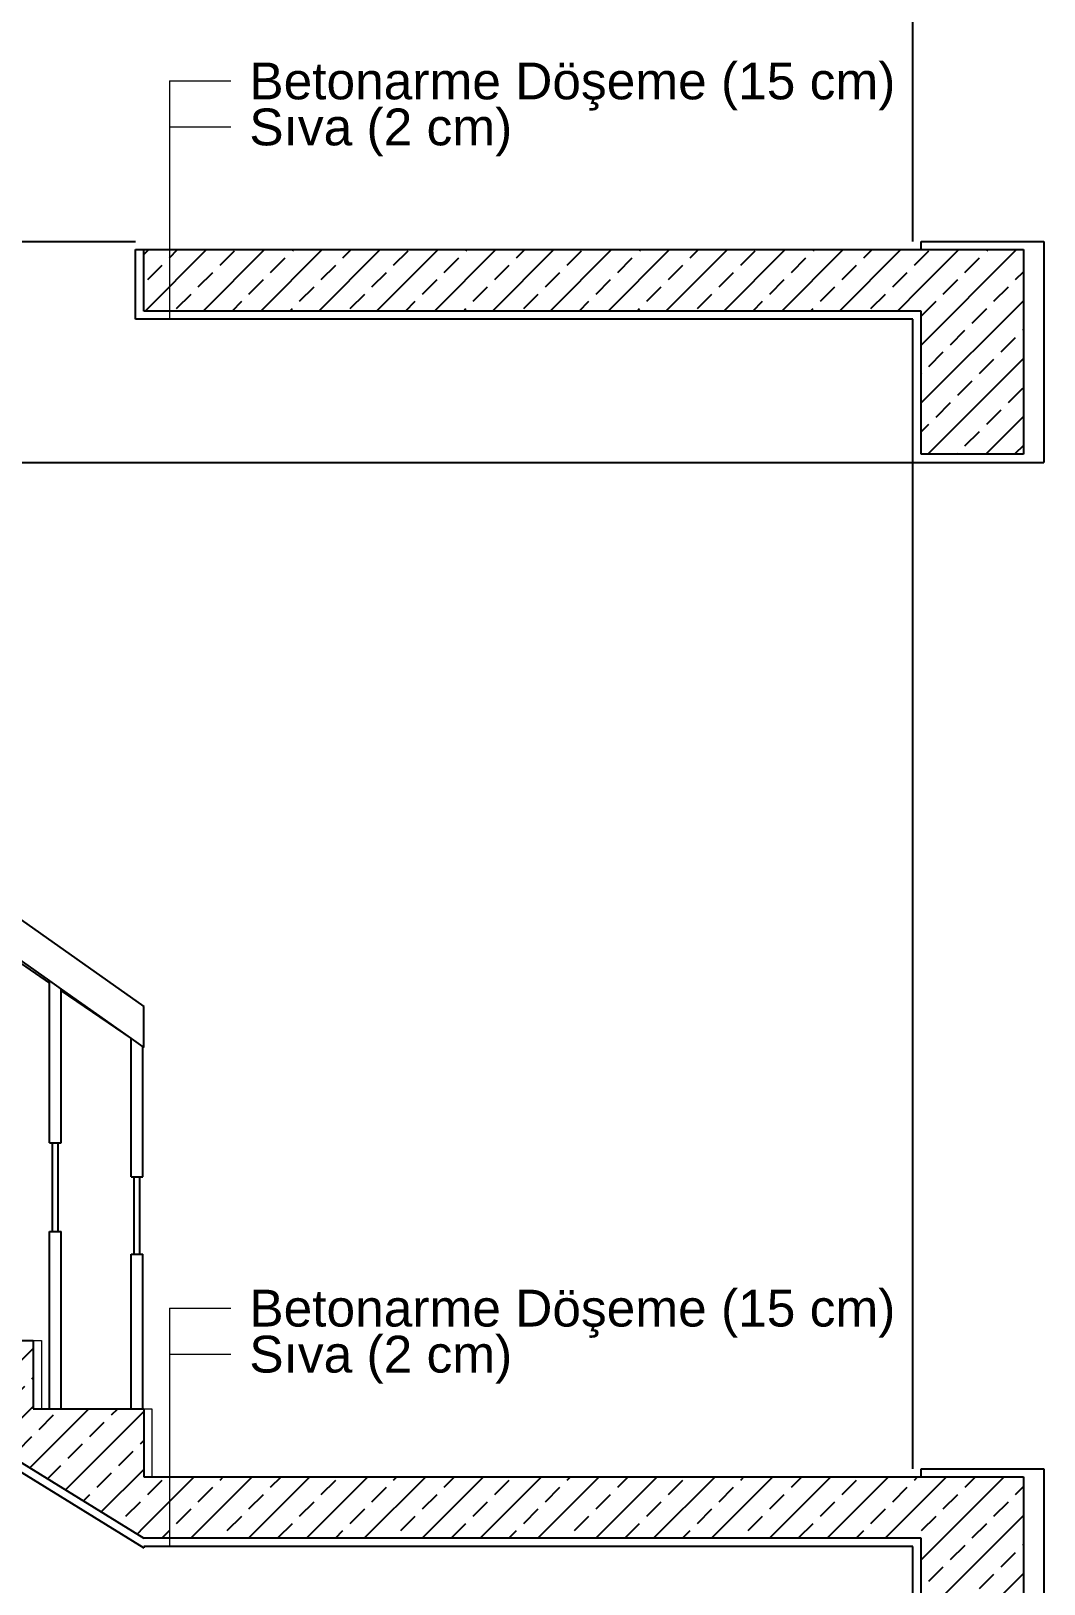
# Model space of a CAD drawing. Header units: millimetres. Extents: x 2232 to 85269, y -3593 to 5869.
# Drawn here: x 77129.2 to 77376.8, y 2981.6 to 3361.2 of the extents above; entities that cross this region are included whole.
import ezdxf

# ---------------------------------------------------------------- set-up
doc = ezdxf.new("R2010")
doc.units = ezdxf.units.MM
doc.layers.add('Standart', color=7, linetype='Continuous')
doc.styles.add('arial_1_18', font='arial.ttf', dxfattribs={"height": 0.2})
pattern_1 = [(45, (0, 0), (-7.07107, 7.07107), []), (45, (7.071, 0), (-7.07107, 7.07107), [5, -2.5])]

# ---------------------------------------------------------------- blocks, each defined once
blk = doc.blocks.new('IDE567Entity8291')
at = {"layer": 'Standart', "color": 173, "linetype": 'Continuous', "lineweight": 5}
for points in [[(1131.29, 1391.25), (1131.29, 1333)], [(1131.29, 1391.25), (1146.29, 1391.25)], [(1131.29, 1380), (1146.29, 1380)]]:
    blk.add_lwpolyline(points, dxfattribs=at)
at = {"layer": 'Standart', "color": 173, "linetype": 'Continuous', "lineweight": 5, "style": 'arial_1_18'}
for s, p in [('Betonarme Döşeme (15 cm)', (1150.79, 1386.75)), ('Sıva (2 cm)', (1150.79, 1375.5))]:
    blk.add_text(s, height=9, dxfattribs=at).set_placement(p)
blk = doc.blocks.new('IDE567Entity8296')
at = {"layer": 'Standart', "color": 173, "linetype": 'Continuous', "lineweight": 5}
for points in [[(1131.29, 1091.25), (1131.29, 1033)], [(1131.29, 1091.25), (1146.29, 1091.25)], [(1131.29, 1080), (1146.29, 1080)]]:
    blk.add_lwpolyline(points, dxfattribs=at)
at = {"layer": 'Standart', "color": 173, "linetype": 'Continuous', "lineweight": 5, "style": 'arial_1_18'}
for s, p in [('Betonarme Döşeme (15 cm)', (1150.79, 1086.75)), ('Sıva (2 cm)', (1150.79, 1075.5))]:
    blk.add_text(s, height=9, dxfattribs=at).set_placement(p)
blk = doc.blocks.new('IDE567Entity8317')
at = {"layer": 'Standart', "linetype": 'Continuous', "lineweight": -3}
h = blk.add_hatch(dxfattribs=at)
h.set_pattern_fill('ANSI33', color=171, scale=40, style=0)
h.set_pattern_definition(pattern_1)
h.paths.add_polyline_path([(1340, 1300), (1315, 1300), (1315, 1350), (1340, 1350)])
blk = doc.blocks.new('IDE567Entity8318')
at = {"layer": 'Standart', "linetype": 'Continuous', "lineweight": -3}
h = blk.add_hatch(dxfattribs=at)
h.set_pattern_fill('ANSI33', color=171, scale=40, style=0)
h.set_pattern_definition(pattern_1)
h.paths.add_polyline_path([(1315, 1335), (1125, 1335), (1125, 1350), (1315, 1350)])
blk = doc.blocks.new('IDE567Entity8321')
at = {"layer": 'Standart', "linetype": 'Continuous', "lineweight": -3}
h = blk.add_hatch(dxfattribs=at)
h.set_pattern_fill('ANSI33', color=171, scale=40, style=0)
h.set_pattern_definition(pattern_1)
h.paths.add_polyline_path([(936, 1166.67), (963, 1166.67), (963, 1150), (990, 1150), (990, 1133.33), (1017, 1133.33), (1017, 1116.67), (1044, 1116.67), (1044, 1100), (1071, 1100), (1071, 1083.33), (1098, 1083.33), (1098, 1066.67), (1125, 1066.67), (1125, 1035), (909, 1168.33), (909, 1183.33), (936, 1183.33)])
blk = doc.blocks.new('IDE567Entity8330')
at = {"layer": 'Standart', "linetype": 'Continuous', "lineweight": -3}
h = blk.add_hatch(dxfattribs=at)
h.set_pattern_fill('ANSI33', color=171, scale=40, style=0)
h.set_pattern_definition(pattern_1)
h.paths.add_polyline_path([(1340, 1000), (1315, 1000), (1315, 1050), (1340, 1050)])
blk = doc.blocks.new('IDE567Entity8331')
at = {"layer": 'Standart', "linetype": 'Continuous', "lineweight": -3}
h = blk.add_hatch(dxfattribs=at)
h.set_pattern_fill('ANSI33', color=171, scale=40, style=0)
h.set_pattern_definition(pattern_1)
h.paths.add_polyline_path([(1315, 1035), (1125, 1035), (1125, 1050), (1315, 1050)])
blk = doc.blocks.new('IDE567Entity8384')
at = {"layer": 'Standart', "color": 159, "linetype": 'Continuous', "lineweight": -3}
blk.add_lwpolyline([(1313, 1352), (1313, 1488)], dxfattribs=at)
blk = doc.blocks.new('IDE567Entity8401')
at = {"layer": 'Standart', "color": 159, "linetype": 'Continuous', "lineweight": -3}
blk.add_lwpolyline([(790, 1352), (1123, 1352)], dxfattribs=at)
blk = doc.blocks.new('IDE567Entity8406')
at = {"layer": 'Standart', "color": 159, "linetype": 'Continuous', "lineweight": -3}
blk.add_lwpolyline([(1313, 1052), (1313, 1298)], dxfattribs=at)
blk = doc.blocks.new('IDE567Entity8421')
at = {"layer": 'Standart', "color": 134, "linetype": 'Continuous', "lineweight": -3}
blk.add_lwpolyline([(1121.94, 1066.67), (1121.94, 1104.46)], dxfattribs=at)
blk = doc.blocks.new('IDE567Entity8422')
at = {"layer": 'Standart', "color": 134, "linetype": 'Continuous', "lineweight": -3}
blk.add_lwpolyline([(1122.65, 1104.46), (1122.65, 1123.35)], dxfattribs=at)
blk = doc.blocks.new('IDE567Entity8423')
at = {"layer": 'Standart', "color": 134, "linetype": 'Continuous', "lineweight": -3}
blk.add_lwpolyline([(1121.94, 1123.35), (1121.94, 1157.16)], dxfattribs=at)
blk = doc.blocks.new('IDE567Entity8424')
at = {"layer": 'Standart', "color": 134, "linetype": 'Continuous', "lineweight": -3}
blk.add_lwpolyline([(1121.94, 1104.46), (1122.65, 1104.46)], dxfattribs=at)
blk = doc.blocks.new('IDE567Entity8425')
at = {"layer": 'Standart', "color": 134, "linetype": 'Continuous', "lineweight": -3}
blk.add_lwpolyline([(1124.77, 1066.67), (1124.77, 1104.46)], dxfattribs=at)
blk = doc.blocks.new('IDE567Entity8426')
at = {"layer": 'Standart', "color": 134, "linetype": 'Continuous', "lineweight": -3}
blk.add_lwpolyline([(1124.06, 1104.46), (1124.06, 1123.35)], dxfattribs=at)
blk = doc.blocks.new('IDE567Entity8427')
at = {"layer": 'Standart', "color": 134, "linetype": 'Continuous', "lineweight": -3}
blk.add_lwpolyline([(1121.94, 1123.35), (1122.65, 1123.35)], dxfattribs=at)
blk = doc.blocks.new('IDE567Entity8428')
at = {"layer": 'Standart', "color": 134, "linetype": 'Continuous', "lineweight": -3}
blk.add_lwpolyline([(1124.77, 1123.35), (1124.77, 1155.16)], dxfattribs=at)
blk = doc.blocks.new('IDE567Entity8429')
at = {"layer": 'Standart', "color": 134, "linetype": 'Continuous', "lineweight": -3}
blk.add_lwpolyline([(1101.99, 1066.67), (1101.99, 1110)], dxfattribs=at)
blk = doc.blocks.new('IDE567Entity8430')
at = {"layer": 'Standart', "color": 134, "linetype": 'Continuous', "lineweight": -3}
blk.add_lwpolyline([(1102.69, 1110), (1102.69, 1131.67)], dxfattribs=at)
blk = doc.blocks.new('IDE567Entity8431')
at = {"layer": 'Standart', "color": 134, "linetype": 'Continuous', "lineweight": -3}
blk.add_lwpolyline([(1101.99, 1131.67), (1101.99, 1170.72)], dxfattribs=at)
blk = doc.blocks.new('IDE567Entity8432')
at = {"layer": 'Standart', "color": 134, "linetype": 'Continuous', "lineweight": -3}
blk.add_lwpolyline([(1101.99, 1110), (1102.69, 1110)], dxfattribs=at)
blk = doc.blocks.new('IDE567Entity8433')
at = {"layer": 'Standart', "color": 134, "linetype": 'Continuous', "lineweight": -3}
blk.add_lwpolyline([(1104.81, 1066.67), (1104.81, 1110)], dxfattribs=at)
blk = doc.blocks.new('IDE567Entity8434')
at = {"layer": 'Standart', "color": 134, "linetype": 'Continuous', "lineweight": -3}
blk.add_lwpolyline([(1104.11, 1110), (1104.11, 1131.67)], dxfattribs=at)
blk = doc.blocks.new('IDE567Entity8435')
at = {"layer": 'Standart', "color": 134, "linetype": 'Continuous', "lineweight": -3}
blk.add_lwpolyline([(1101.99, 1131.67), (1102.69, 1131.67)], dxfattribs=at)
blk = doc.blocks.new('IDE567Entity8436')
at = {"layer": 'Standart', "color": 134, "linetype": 'Continuous', "lineweight": -3}
blk.add_lwpolyline([(1104.81, 1131.67), (1104.81, 1168.79)], dxfattribs=at)
blk = doc.blocks.new('IDE567Entity8522')
at = {"layer": 'Standart', "color": 134, "linetype": 'Continuous', "lineweight": -3}
blk.add_lwpolyline([(1083.21, 1183.55), (1101.99, 1170.72)], dxfattribs=at)
blk = doc.blocks.new('IDE567Entity8523')
at = {"layer": 'Standart', "color": 134, "linetype": 'Continuous', "lineweight": -3}
blk.add_lwpolyline([(1104.81, 1168.79), (1121.94, 1157.16)], dxfattribs=at)
blk = doc.blocks.new('IDE567Entity8525')
at = {"layer": 'Standart', "color": 134, "linetype": 'Continuous', "lineweight": -3}
blk.add_lwpolyline([(1125, 1155), (1125, 1165)], dxfattribs=at)
blk = doc.blocks.new('IDE567Entity9336')
at = {"layer": 'Standart', "color": 159, "linetype": 'Continuous', "lineweight": -3}
blk.add_lwpolyline([(1315, 1300), (1315, 1335)], dxfattribs=at)
blk = doc.blocks.new('IDE567Entity9337')
at = {"layer": 'Standart', "color": 159, "linetype": 'Continuous', "lineweight": -3}
blk.add_lwpolyline([(1340, 1300), (1315, 1300)], dxfattribs=at)
blk = doc.blocks.new('IDE567Entity9338')
at = {"layer": 'Standart', "color": 159, "linetype": 'Continuous', "lineweight": -3}
blk.add_lwpolyline([(1340, 1350), (1340, 1300)], dxfattribs=at)
blk = doc.blocks.new('IDE567Entity9339')
at = {"layer": 'Standart', "color": 159, "linetype": 'Continuous', "lineweight": -3}
blk.add_lwpolyline([(1315, 1350), (1340, 1350)], dxfattribs=at)
blk = doc.blocks.new('IDE567Entity9340')
at = {"layer": 'Standart', "color": 159, "linetype": 'Continuous', "lineweight": -3}
blk.add_lwpolyline([(1125, 1335), (1125, 1350)], dxfattribs=at)
blk = doc.blocks.new('IDE567Entity9341')
at = {"layer": 'Standart', "color": 159, "linetype": 'Continuous', "lineweight": -3}
blk.add_lwpolyline([(1315, 1335), (1125, 1335)], dxfattribs=at)
blk = doc.blocks.new('IDE567Entity9342')
at = {"layer": 'Standart', "color": 159, "linetype": 'Continuous', "lineweight": -3}
blk.add_lwpolyline([(1125, 1350), (1315, 1350)], dxfattribs=at)
blk = doc.blocks.new('IDE567Entity9363')
at = {"layer": 'Standart', "color": 159, "linetype": 'Continuous', "lineweight": -3}
blk.add_lwpolyline([(1098, 1083.33), (1098, 1066.67)], dxfattribs=at)
blk = doc.blocks.new('IDE567Entity9366')
at = {"layer": 'Standart', "color": 159, "linetype": 'Continuous', "lineweight": -3}
blk.add_lwpolyline([(1125, 1066.67), (1125, 1050)], dxfattribs=at)
blk = doc.blocks.new('IDE567Entity9367')
at = {"layer": 'Standart', "color": 159, "linetype": 'Continuous', "lineweight": -3}
blk.add_lwpolyline([(1098, 1066.67), (1100, 1066.67)], dxfattribs=at)
blk = doc.blocks.new('IDE567Entity9368')
at = {"layer": 'Standart', "color": 159, "linetype": 'Continuous', "lineweight": -3}
blk.add_lwpolyline([(1100, 1066.67), (1101.99, 1066.67)], dxfattribs=at)
blk = doc.blocks.new('IDE567Entity9369')
at = {"layer": 'Standart', "color": 159, "linetype": 'Continuous', "lineweight": -3}
blk.add_lwpolyline([(882, 1185), (1125, 1035)], dxfattribs=at)
blk = doc.blocks.new('IDE567Entity9390')
at = {"layer": 'Standart', "color": 159, "linetype": 'Continuous', "lineweight": -3}
blk.add_lwpolyline([(1315, 1000), (1315, 1035)], dxfattribs=at)
blk = doc.blocks.new('IDE567Entity9392')
at = {"layer": 'Standart', "color": 159, "linetype": 'Continuous', "lineweight": -3}
blk.add_lwpolyline([(1340, 1050), (1340, 1000)], dxfattribs=at)
blk = doc.blocks.new('IDE567Entity9393')
at = {"layer": 'Standart', "color": 159, "linetype": 'Continuous', "lineweight": -3}
blk.add_lwpolyline([(1315, 1050), (1340, 1050)], dxfattribs=at)
blk = doc.blocks.new('IDE567Entity9394')
at = {"layer": 'Standart', "color": 159, "linetype": 'Continuous', "lineweight": -3}
blk.add_lwpolyline([(1315, 1035), (1125, 1035)], dxfattribs=at)
blk = doc.blocks.new('IDE567Entity9395')
at = {"layer": 'Standart', "color": 159, "linetype": 'Continuous', "lineweight": -3}
blk.add_lwpolyline([(1125, 1050), (1127, 1050)], dxfattribs=at)
blk = doc.blocks.new('IDE567Entity9396')
at = {"layer": 'Standart', "color": 159, "linetype": 'Continuous', "lineweight": -3}
blk.add_lwpolyline([(1127, 1050), (1315, 1050)], dxfattribs=at)
blk = doc.blocks.new('IDE567Entity9681')
at = {"layer": 'Standart', "color": 163, "linetype": 'Continuous', "lineweight": 5}
blk.add_lwpolyline([(1125, 1066.67), (1127, 1066.67)], dxfattribs=at)
blk = doc.blocks.new('IDE567Entity9682')
at = {"layer": 'Standart', "color": 163, "linetype": 'Continuous', "lineweight": 5}
blk.add_lwpolyline([(1127, 1066.67), (1127, 1050)], dxfattribs=at)
blk = doc.blocks.new('IDE567Entity9683')
at = {"layer": 'Standart', "color": 163, "linetype": 'Continuous', "lineweight": 5}
blk.add_lwpolyline([(1098, 1083.33), (1100, 1083.33)], dxfattribs=at)
blk = doc.blocks.new('IDE567Entity9684')
at = {"layer": 'Standart', "color": 163, "linetype": 'Continuous', "lineweight": 5}
blk.add_lwpolyline([(1100, 1083.33), (1100, 1066.67)], dxfattribs=at)
blk = doc.blocks.new('IDE567Entity9844')
at = {"layer": 'Standart', "color": 11, "linetype": 'Continuous', "lineweight": -3}
blk.add_lwpolyline([(1313, 1298), (1345, 1298)], dxfattribs=at)
blk = doc.blocks.new('IDE567Entity9845')
at = {"layer": 'Standart', "color": 11, "linetype": 'Continuous', "lineweight": -3}
blk.add_lwpolyline([(1313, 1298), (1313, 1333)], dxfattribs=at)
blk = doc.blocks.new('IDE567Entity9846')
at = {"layer": 'Standart', "color": 11, "linetype": 'Continuous', "lineweight": -3}
blk.add_lwpolyline([(1313, 1333), (1123, 1333)], dxfattribs=at)
blk = doc.blocks.new('IDE567Entity9847')
at = {"layer": 'Standart', "color": 11, "linetype": 'Continuous', "lineweight": -3}
blk.add_lwpolyline([(1123, 1333), (1123, 1350)], dxfattribs=at)
blk = doc.blocks.new('IDE567Entity9848')
at = {"layer": 'Standart', "color": 11, "linetype": 'Continuous', "lineweight": -3}
blk.add_lwpolyline([(1123, 1350), (1125, 1350)], dxfattribs=at)
blk = doc.blocks.new('IDE567Entity9849')
at = {"layer": 'Standart', "color": 11, "linetype": 'Continuous', "lineweight": -3}
blk.add_lwpolyline([(1315, 1350), (1315, 1352)], dxfattribs=at)
blk = doc.blocks.new('IDE567Entity9850')
at = {"layer": 'Standart', "color": 11, "linetype": 'Continuous', "lineweight": -3}
blk.add_lwpolyline([(1315, 1352), (1345, 1352)], dxfattribs=at)
blk = doc.blocks.new('IDE567Entity9851')
at = {"layer": 'Standart', "color": 11, "linetype": 'Continuous', "lineweight": -3}
blk.add_lwpolyline([(1345, 1352), (1345, 1298)], dxfattribs=at)
blk = doc.blocks.new('IDE567Entity9888')
at = {"layer": 'Standart', "color": 11, "linetype": 'Continuous', "lineweight": -3}
blk.add_lwpolyline([(1315, 1050), (1315, 1052)], dxfattribs=at)
blk = doc.blocks.new('IDE567Entity9889')
at = {"layer": 'Standart', "color": 11, "linetype": 'Continuous', "lineweight": -3}
blk.add_lwpolyline([(1315, 1052), (1345, 1052)], dxfattribs=at)
blk = doc.blocks.new('IDE567Entity9890')
at = {"layer": 'Standart', "color": 11, "linetype": 'Continuous', "lineweight": -3}
blk.add_lwpolyline([(1345, 1052), (1345, 998)], dxfattribs=at)
blk = doc.blocks.new('IDE567Entity9892')
at = {"layer": 'Standart', "color": 11, "linetype": 'Continuous', "lineweight": -3}
blk.add_lwpolyline([(1313, 998), (1313, 1033)], dxfattribs=at)
blk = doc.blocks.new('IDE567Entity9893')
at = {"layer": 'Standart', "color": 11, "linetype": 'Continuous', "lineweight": -3}
blk.add_lwpolyline([(1313, 1033), (1125, 1033)], dxfattribs=at)
blk = doc.blocks.new('IDE567Entity9894')
at = {"layer": 'Standart', "color": 11, "linetype": 'Continuous', "lineweight": -3}
blk.add_lwpolyline([(1125, 1033), (1125, 1032.65)], dxfattribs=at)
blk = doc.blocks.new('IDE567Entity10062')
at = {"layer": 'Standart', "color": 159, "linetype": 'Continuous', "lineweight": -3}
blk.add_lwpolyline([(1015, 1298), (1313, 1298)], dxfattribs=at)
blk = doc.blocks.new('IDE567Entity10065')
at = {"layer": 'Standart', "color": 134, "linetype": 'Continuous', "lineweight": -3}
blk.add_lwpolyline([(1122.65, 1104.46), (1124.06, 1104.46)], dxfattribs=at)
blk = doc.blocks.new('IDE567Entity10066')
at = {"layer": 'Standart', "color": 134, "linetype": 'Continuous', "lineweight": -3}
blk.add_lwpolyline([(1124.06, 1104.46), (1124.77, 1104.46)], dxfattribs=at)
blk = doc.blocks.new('IDE567Entity10067')
at = {"layer": 'Standart', "color": 134, "linetype": 'Continuous', "lineweight": -3}
blk.add_lwpolyline([(1122.65, 1123.35), (1124.06, 1123.35)], dxfattribs=at)
blk = doc.blocks.new('IDE567Entity10068')
at = {"layer": 'Standart', "color": 134, "linetype": 'Continuous', "lineweight": -3}
blk.add_lwpolyline([(1124.06, 1123.35), (1124.77, 1123.35)], dxfattribs=at)
blk = doc.blocks.new('IDE567Entity10069')
at = {"layer": 'Standart', "color": 134, "linetype": 'Continuous', "lineweight": -3}
blk.add_lwpolyline([(1101.99, 1170.72), (1101.99, 1171.25)], dxfattribs=at)
blk = doc.blocks.new('IDE567Entity10070')
at = {"layer": 'Standart', "color": 134, "linetype": 'Continuous', "lineweight": -3}
blk.add_lwpolyline([(1102.69, 1110), (1104.11, 1110)], dxfattribs=at)
blk = doc.blocks.new('IDE567Entity10071')
at = {"layer": 'Standart', "color": 134, "linetype": 'Continuous', "lineweight": -3}
blk.add_lwpolyline([(1104.11, 1110), (1104.81, 1110)], dxfattribs=at)
blk = doc.blocks.new('IDE567Entity10072')
at = {"layer": 'Standart', "color": 134, "linetype": 'Continuous', "lineweight": -3}
blk.add_lwpolyline([(1102.69, 1131.67), (1104.11, 1131.67)], dxfattribs=at)
blk = doc.blocks.new('IDE567Entity10073')
at = {"layer": 'Standart', "color": 134, "linetype": 'Continuous', "lineweight": -3}
blk.add_lwpolyline([(1104.11, 1131.67), (1104.81, 1131.67)], dxfattribs=at)
blk = doc.blocks.new('IDE567Entity10074')
at = {"layer": 'Standart', "color": 134, "linetype": 'Continuous', "lineweight": -3}
blk.add_lwpolyline([(1104.81, 1168.79), (1104.81, 1169.25)], dxfattribs=at)
blk = doc.blocks.new('IDE567Entity10145')
at = {"layer": 'Standart', "color": 134, "linetype": 'Continuous', "lineweight": -3}
blk.add_lwpolyline([(1083.21, 1184.5), (1101.99, 1171.25)], dxfattribs=at)
blk = doc.blocks.new('IDE567Entity10146')
at = {"layer": 'Standart', "color": 134, "linetype": 'Continuous', "lineweight": -3}
blk.add_lwpolyline([(1101.99, 1171.25), (1104.81, 1169.25)], dxfattribs=at)
blk = doc.blocks.new('IDE567Entity10147')
at = {"layer": 'Standart', "color": 134, "linetype": 'Continuous', "lineweight": -3}
blk.add_lwpolyline([(1104.81, 1169.25), (1121.94, 1157.16)], dxfattribs=at)
blk = doc.blocks.new('IDE567Entity10148')
at = {"layer": 'Standart', "color": 134, "linetype": 'Continuous', "lineweight": -3}
blk.add_lwpolyline([(1121.94, 1157.16), (1124.77, 1155.16)], dxfattribs=at)
blk = doc.blocks.new('IDE567Entity10149')
at = {"layer": 'Standart', "color": 134, "linetype": 'Continuous', "lineweight": -3}
blk.add_lwpolyline([(1124.77, 1155.16), (1125, 1155)], dxfattribs=at)
blk = doc.blocks.new('IDE567Entity10153')
at = {"layer": 'Standart', "color": 134, "linetype": 'Continuous', "lineweight": -3}
blk.add_lwpolyline([(1015, 1242.66), (1125, 1165)], dxfattribs=at)
blk = doc.blocks.new('IDE567Entity10682')
at = {"layer": 'Standart', "color": 159, "linetype": 'Continuous', "lineweight": -3}
blk.add_lwpolyline([(1083.21, 1083.33), (1098, 1083.33)], dxfattribs=at)
blk = doc.blocks.new('IDE567Entity10683')
at = {"layer": 'Standart', "color": 159, "linetype": 'Continuous', "lineweight": -3}
blk.add_lwpolyline([(1101.99, 1066.67), (1104.81, 1066.67)], dxfattribs=at)
blk = doc.blocks.new('IDE567Entity10684')
at = {"layer": 'Standart', "color": 159, "linetype": 'Continuous', "lineweight": -3}
blk.add_lwpolyline([(1104.81, 1066.67), (1121.94, 1066.67)], dxfattribs=at)
blk = doc.blocks.new('IDE567Entity10685')
at = {"layer": 'Standart', "color": 159, "linetype": 'Continuous', "lineweight": -3}
blk.add_lwpolyline([(1121.94, 1066.67), (1124.77, 1066.67)], dxfattribs=at)
blk = doc.blocks.new('IDE567Entity10686')
at = {"layer": 'Standart', "color": 159, "linetype": 'Continuous', "lineweight": -3}
blk.add_lwpolyline([(1124.77, 1066.67), (1125, 1066.67)], dxfattribs=at)
blk = doc.blocks.new('IDE567Entity10929')
at = {"layer": 'Standart', "color": 11, "linetype": 'Continuous', "lineweight": -3}
blk.add_lwpolyline([(1015, 1100.55), (1125, 1032.65)], dxfattribs=at)

msp = doc.modelspace()

# ---------------------------------------------------------------- block references
at = {"layer": 'Standart'}
for name in ['IDE567Entity8384', 'IDE567Entity8291', 'IDE567Entity8401', 'IDE567Entity9847', 'IDE567Entity9848', 'IDE567Entity8318', 'IDE567Entity9340', 'IDE567Entity9342', 'IDE567Entity9849', 'IDE567Entity9850', 'IDE567Entity8317', 'IDE567Entity9339', 'IDE567Entity9338', 'IDE567Entity9851', 'IDE567Entity9341', 'IDE567Entity9336', 'IDE567Entity9846', 'IDE567Entity9845', 'IDE567Entity9337', 'IDE567Entity10062', 'IDE567Entity8406', 'IDE567Entity9844', 'IDE567Entity10153', 'IDE567Entity9369', 'IDE567Entity8321', 'IDE567Entity10145', 'IDE567Entity8522', 'IDE567Entity10069', 'IDE567Entity10146', 'IDE567Entity8431', 'IDE567Entity10074', 'IDE567Entity10147', 'IDE567Entity8436', 'IDE567Entity8523', 'IDE567Entity8525', 'IDE567Entity8423', 'IDE567Entity10148', 'IDE567Entity8428', 'IDE567Entity10149', 'IDE567Entity8435', 'IDE567Entity8430', 'IDE567Entity10072', 'IDE567Entity8434', 'IDE567Entity10073', 'IDE567Entity8427', 'IDE567Entity8422', 'IDE567Entity10067', 'IDE567Entity8426', 'IDE567Entity10068', 'IDE567Entity8429', 'IDE567Entity8432', 'IDE567Entity10070', 'IDE567Entity10071', 'IDE567Entity8433', 'IDE567Entity8421', 'IDE567Entity8424', 'IDE567Entity10065', 'IDE567Entity10066', 'IDE567Entity8425', 'IDE567Entity10929', 'IDE567Entity8296', 'IDE567Entity10682', 'IDE567Entity9363', 'IDE567Entity9683', 'IDE567Entity9684', 'IDE567Entity9367', 'IDE567Entity9368', 'IDE567Entity10683', 'IDE567Entity10684', 'IDE567Entity10685', 'IDE567Entity10686', 'IDE567Entity9366', 'IDE567Entity9681', 'IDE567Entity9682', 'IDE567Entity8331', 'IDE567Entity9395', 'IDE567Entity9396', 'IDE567Entity9888', 'IDE567Entity9889', 'IDE567Entity8330', 'IDE567Entity9393', 'IDE567Entity9392', 'IDE567Entity9890', 'IDE567Entity9394', 'IDE567Entity9390', 'IDE567Entity9893', 'IDE567Entity9894', 'IDE567Entity9892']:
    msp.add_blockref(name, (76031.79, 1957.74), dxfattribs=at)

doc.saveas('drawing.dxf')
